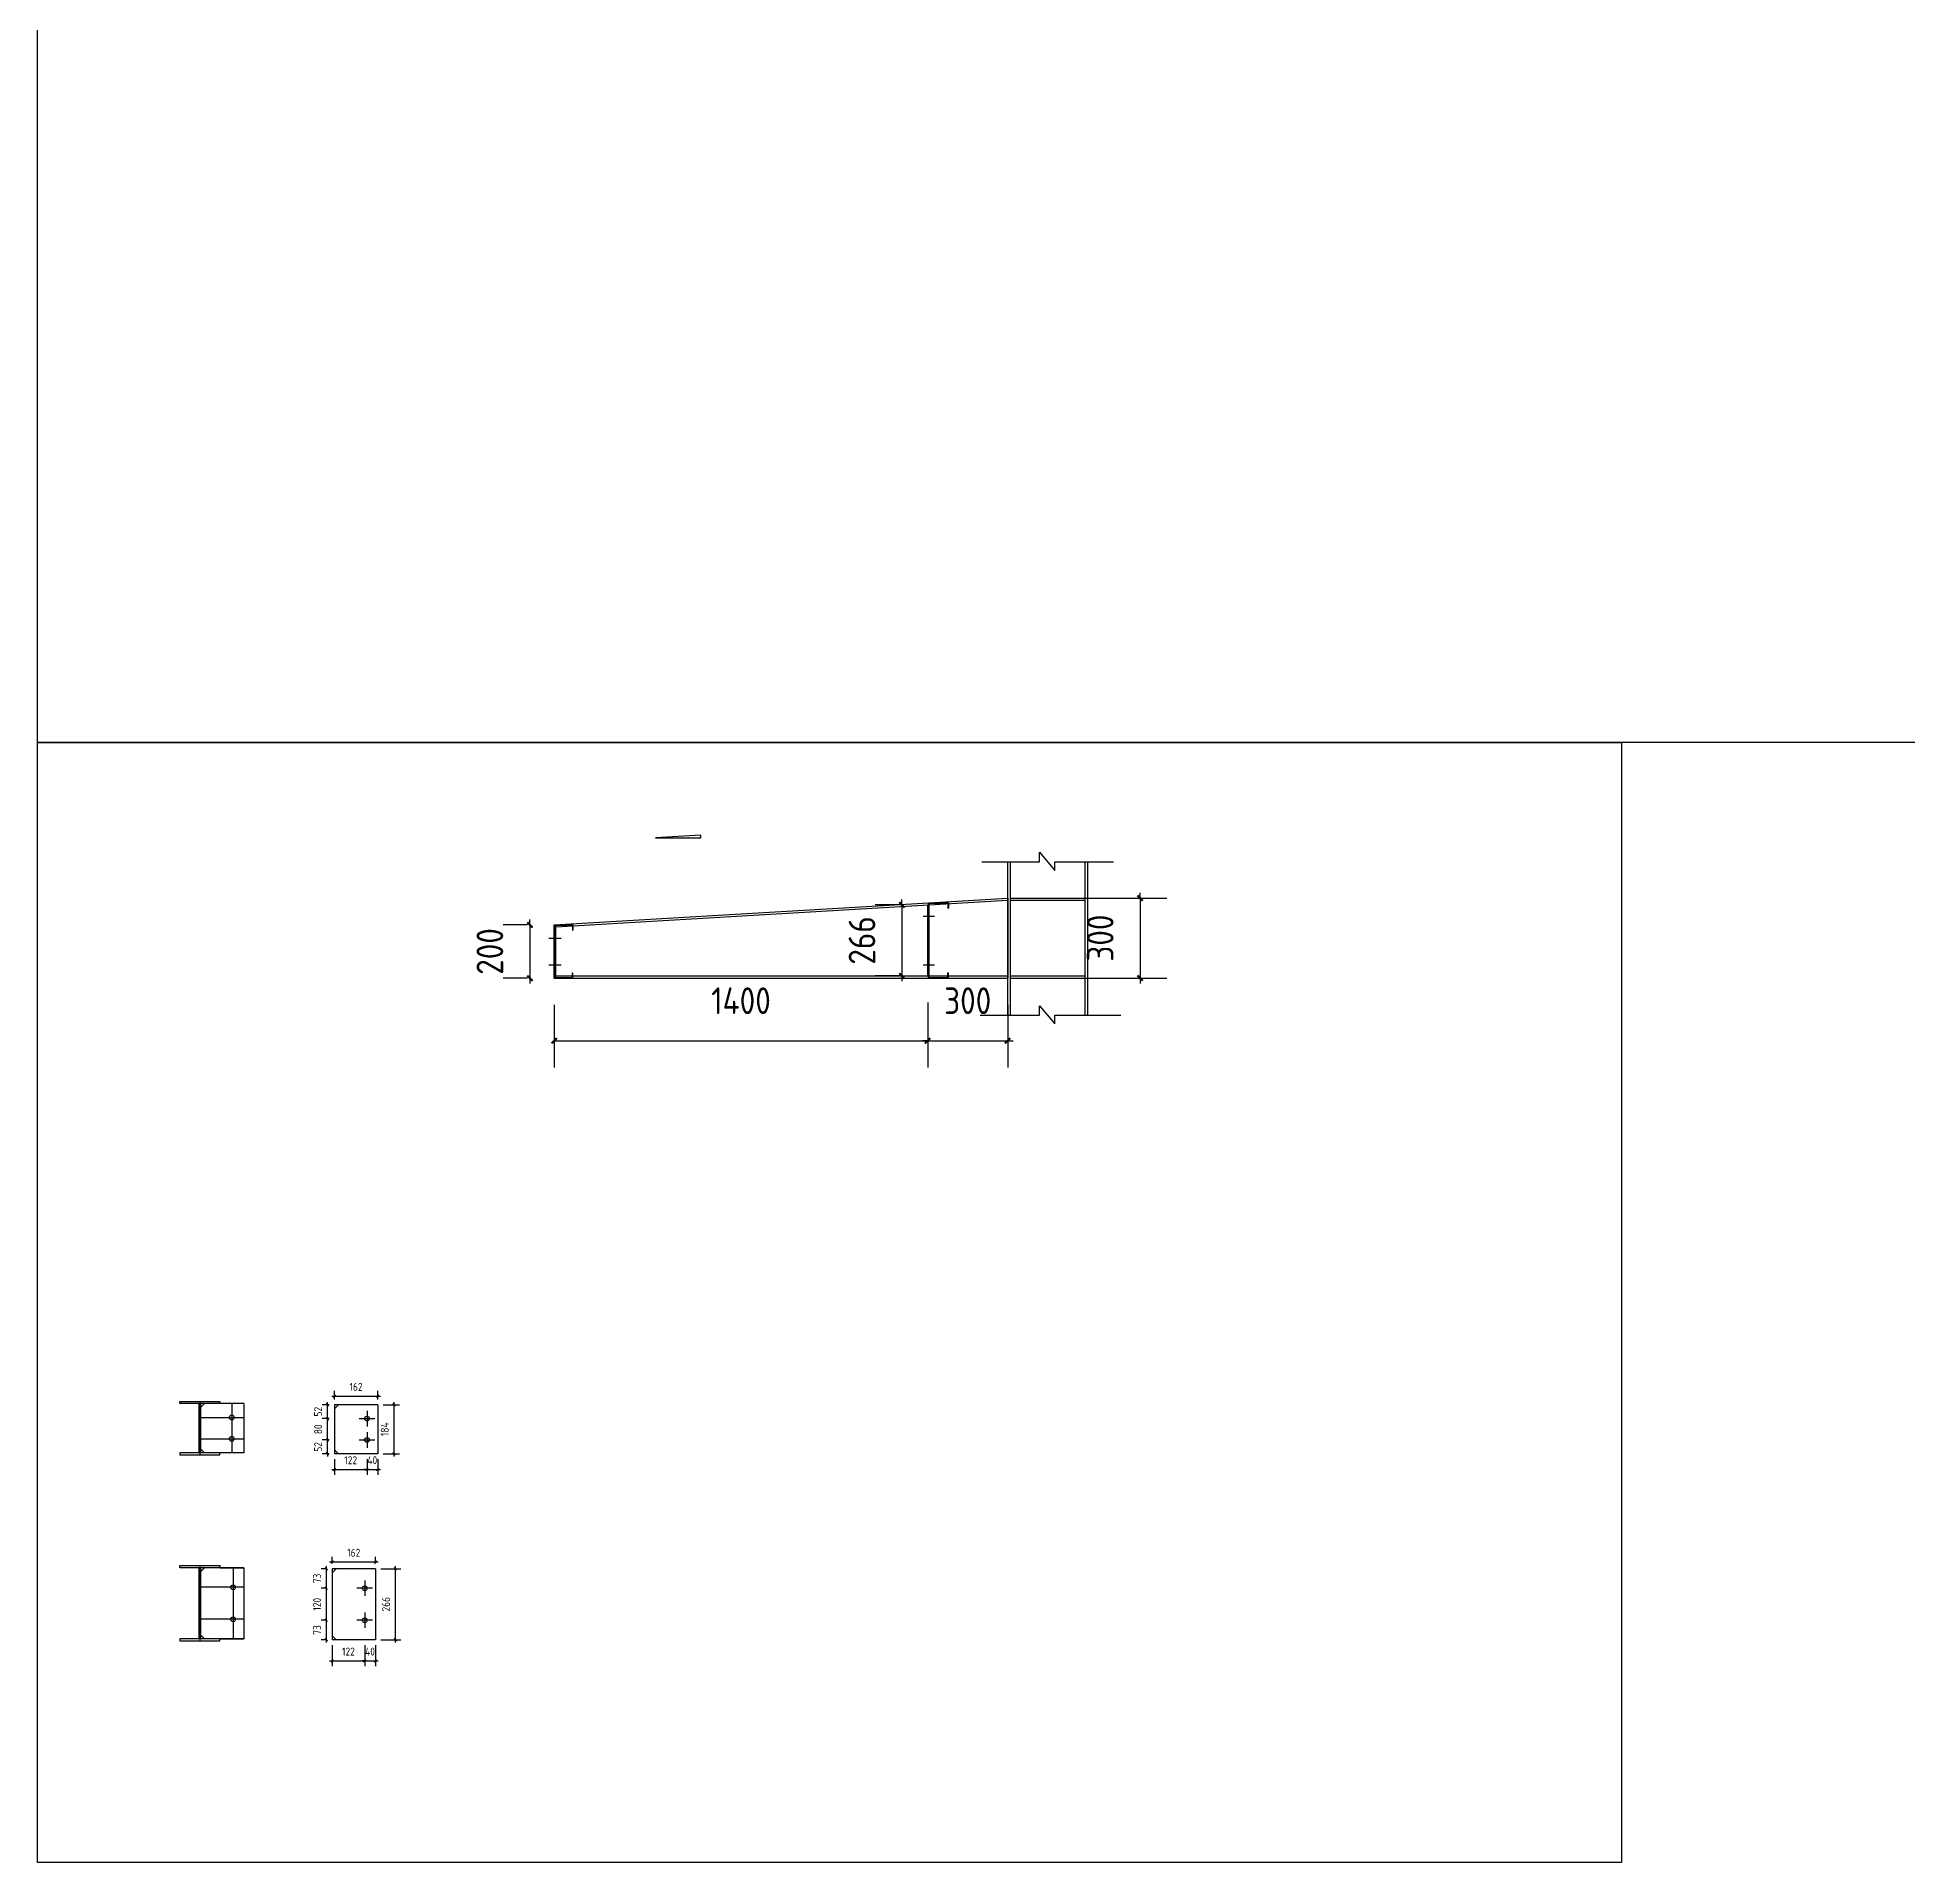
# Model space of a CAD drawing. Extents: x 102162 to 621267, y -39398 to 328893.
# Drawn here: x 176412 to 183424, y 218902 to 225745 of the extents above; entities that cross this region are included whole.
import ezdxf

# ---------------------------------------------------------------- set-up
doc = ezdxf.new("R2010")
doc.units = 0
doc.header["$LTSCALE"] = 1000
doc.header["$MEASUREMENT"] = 0
doc.linetypes.add('DOTE', pattern=[2.42, 2, -0.2, 0.02, -0.2])
doc.styles.get("Standard").update_dxf_attribs({"font": 'gbenor.shx', "bigfont": 'gbcbig.shx'})
doc.dimstyles.get("Standard").update_dxf_attribs({"dimscale": 100, "dimtxt": 3.5, "dimasz": 1, "dimexe": 2.5, "dimexo": 3, "dimgap": 1.5, "dimtad": 1, "dimdec": 0, "dimzin": 0, "dimdsep": 46, "dimtxsty": 'Standard', "dimblk": 'ARCHTICK', "dimcen": 0.09, "dimadec": 0, "dimazin": 0, "dimtfac": 1, "dimtdec": 0, "dimtix": 1, "dimtmove": 2, "dimatfit": 3, "dimfxl": 1, "dimtolj": 1, "dimtzin": 0, "dimarcsym": 0})

# ---------------------------------------------------------------- blocks, each defined once
blk = doc.blocks.new('_ArchTick')
at = {"color": 0, "linetype": 'ByBlock', "const_width": 0.4}
blk.add_lwpolyline([(-0.5, -0.5), (0.5, 0.5)], dxfattribs=at)
blk = doc.blocks.new('*D5530')
at = {"color": 0, "lineweight": -2}
for p, q in [((178349.9, 222117.8), (178349.9, 221883)), ((179749.9, 222125.8), (179749.9, 221883)), ((178349.9, 221983), (179749.9, 221983))]:
    blk.add_line(p, q, dxfattribs=at)
at = {"layer": 'Defpoints', "color": 0}
for p in [(179749.9, 222225.8), (178349.9, 222217.8), (179749.9, 221983)]:
    blk.add_point(p, dxfattribs=at)
at = {"color": 0, "lineweight": -2, "xscale": 20, "yscale": 20, "zscale": 20, "rotation": 180}
blk.add_blockref('_ArchTick', (178349.9, 221983), dxfattribs=at)
at = {"color": 0, "lineweight": -2, "xscale": 20, "yscale": 20, "zscale": 20}
blk.add_blockref('_ArchTick', (179749.9, 221983), dxfattribs=at)
at = {"color": 0, "insert": (179049.9, 222133), "char_height": 100, "attachment_point": 5}
blk.add_mtext('\\A1;1400', dxfattribs=at)
blk = doc.blocks.new('*D5531')
at = {"color": 0, "lineweight": -2}
for p, q in [((179749.9, 222125.8), (179749.9, 221883)), ((180049.9, 222117.8), (180049.9, 221883)), ((179749.9, 221983), (179729.9, 221983)), ((179749.9, 221983), (180049.9, 221983)), ((180049.9, 221983), (180069.9, 221983))]:
    blk.add_line(p, q, dxfattribs=at)
at = {"layer": 'Defpoints', "color": 0}
for p in [(179749.9, 222225.8), (180049.9, 222217.8), (180049.9, 221983)]:
    blk.add_point(p, dxfattribs=at)
at = {"color": 0, "lineweight": -2, "xscale": 20, "yscale": 20, "zscale": 20}
blk.add_blockref('_ArchTick', (179749.9, 221983), dxfattribs=at)
at = {"color": 0, "lineweight": -2, "xscale": 20, "yscale": 20, "zscale": 20, "rotation": 180}
blk.add_blockref('_ArchTick', (180049.9, 221983), dxfattribs=at)
at = {"color": 0, "insert": (179899.9, 222133), "char_height": 100, "attachment_point": 5}
blk.add_mtext('\\A1;300', dxfattribs=at)
blk = doc.blocks.new('*D5532')
at = {"color": 0, "lineweight": -2}
for p, q in [((178258.3, 222417.8), (178258.3, 222437.8)), ((178249.9, 222417.8), (178158.3, 222417.8)), ((178258.3, 222417.8), (178258.3, 222217.8)), ((178249.9, 222217.8), (178158.3, 222217.8)), ((178258.3, 222217.8), (178258.3, 222197.8))]:
    blk.add_line(p, q, dxfattribs=at)
at = {"layer": 'Defpoints', "color": 0}
for p in [(178349.9, 222417.8), (178258.3, 222217.8), (178349.9, 222217.8)]:
    blk.add_point(p, dxfattribs=at)
at = {"color": 0, "lineweight": -2, "xscale": 20, "yscale": 20, "zscale": 20}
for p, rotation in [((178258.3, 222417.8), 270), ((178258.3, 222217.8), 90)]:
    blk.add_blockref('_ArchTick', p, dxfattribs=dict(at, rotation=rotation))
at = {"color": 0, "insert": (178108.3, 222317.8), "char_height": 100, "attachment_point": 5, "rotation": 90}
blk.add_mtext('\\A1;200', dxfattribs=at)
blk = doc.blocks.new('*D5533')
at = {"color": 0, "lineweight": -2}
for p, q in [((180149.9, 222517.8), (180646.7, 222517.8)), ((180546.7, 222517.8), (180546.7, 222537.8)), ((180546.7, 222517.8), (180546.7, 222217.8)), ((180149.9, 222217.8), (180646.7, 222217.8)), ((180546.7, 222217.8), (180546.7, 222197.8))]:
    blk.add_line(p, q, dxfattribs=at)
at = {"layer": 'Defpoints', "color": 0}
for p in [(180049.9, 222517.8), (180049.9, 222217.8), (180546.7, 222217.8)]:
    blk.add_point(p, dxfattribs=at)
at = {"color": 0, "lineweight": -2, "xscale": 20, "yscale": 20, "zscale": 20}
for p, rotation in [((180546.7, 222517.8), 270), ((180546.7, 222217.8), 90)]:
    blk.add_blockref('_ArchTick', p, dxfattribs=dict(at, rotation=rotation))
at = {"color": 0, "insert": (180396.7, 222367.8), "char_height": 100, "attachment_point": 5, "rotation": 90}
blk.add_mtext('\\A1;300', dxfattribs=at)
blk = doc.blocks.new('*D5534')
at = {"color": 0, "lineweight": -2}
for p, q in [((179653.5, 222492.2), (179653.5, 222512.2)), ((179649.9, 222492.2), (179553.5, 222492.2)), ((179653.5, 222492.2), (179653.5, 222225.8)), ((179649.9, 222225.8), (179553.5, 222225.8)), ((179653.5, 222225.8), (179653.5, 222205.8))]:
    blk.add_line(p, q, dxfattribs=at)
at = {"layer": 'Defpoints', "color": 0}
for p in [(179749.9, 222492.2), (179653.5, 222225.8), (179749.9, 222225.8)]:
    blk.add_point(p, dxfattribs=at)
at = {"color": 0, "lineweight": -2, "xscale": 20, "yscale": 20, "zscale": 20}
for p, rotation in [((179653.5, 222492.2), 270), ((179653.5, 222225.8), 90)]:
    blk.add_blockref('_ArchTick', p, dxfattribs=dict(at, rotation=rotation))
at = {"color": 0, "insert": (179503.5, 222359), "char_height": 100, "attachment_point": 5, "rotation": 90}
blk.add_mtext('\\A1;266', dxfattribs=at)
blk = doc.blocks.new('*D5535')
at = {"color": 0, "lineweight": -2}
for p, q in [((177707.5, 220618.3), (177769.2, 220618.3)), ((177749.2, 220424.3), (177749.2, 220628.3)), ((177707.5, 220434.3), (177769.2, 220434.3))]:
    blk.add_line(p, q, dxfattribs=at)
at = {"layer": 'Defpoints', "color": 0}
for p in [(177687.5, 220618.3), (177749.2, 220618.3), (177687.5, 220434.3)]:
    blk.add_point(p, dxfattribs=at)
at = {"color": 0, "lineweight": -2, "xscale": 10, "yscale": 10, "zscale": 10}
for p, rotation in [((177749.2, 220618.3), 90), ((177749.2, 220434.3), 270)]:
    blk.add_blockref('_ArchTick', p, dxfattribs=dict(at, rotation=rotation))
at = {"color": 0, "insert": (177714.2, 220526.3), "char_height": 30, "attachment_point": 5, "rotation": 90}
blk.add_mtext('\\A1;184', dxfattribs=at)
blk = doc.blocks.new('*D5536')
at = {"color": 0, "lineweight": -2}
for p, q in [((177525.5, 220414.3), (177525.5, 220355.3)), ((177647.5, 220414.3), (177647.5, 220355.3)), ((177515.5, 220375.3), (177657.5, 220375.3))]:
    blk.add_line(p, q, dxfattribs=at)
at = {"layer": 'Defpoints', "color": 0}
for p in [(177525.5, 220434.3), (177647.5, 220434.3), (177647.5, 220375.3)]:
    blk.add_point(p, dxfattribs=at)
at = {"color": 0, "lineweight": -2, "xscale": 10, "yscale": 10, "zscale": 10, "rotation": 180}
blk.add_blockref('_ArchTick', (177525.5, 220375.3), dxfattribs=at)
at = {"color": 0, "lineweight": -2, "xscale": 10, "yscale": 10, "zscale": 10}
blk.add_blockref('_ArchTick', (177647.5, 220375.3), dxfattribs=at)
at = {"color": 0, "insert": (177586.5, 220410.3), "char_height": 30, "attachment_point": 5}
blk.add_mtext('\\A1;122', dxfattribs=at)
blk = doc.blocks.new('*D5537')
at = {"color": 0, "lineweight": -2}
for p, q in [((177647.5, 220414.3), (177647.5, 220355.3)), ((177687.5, 220414.3), (177687.5, 220355.3)), ((177647.5, 220375.3), (177637.5, 220375.3)), ((177647.5, 220375.3), (177687.5, 220375.3)), ((177687.5, 220375.3), (177697.5, 220375.3))]:
    blk.add_line(p, q, dxfattribs=at)
at = {"layer": 'Defpoints', "color": 0}
for p in [(177647.5, 220434.3), (177687.5, 220434.3), (177687.5, 220375.3)]:
    blk.add_point(p, dxfattribs=at)
at = {"color": 0, "lineweight": -2, "xscale": 10, "yscale": 10, "zscale": 10}
blk.add_blockref('_ArchTick', (177647.5, 220375.3), dxfattribs=at)
at = {"color": 0, "lineweight": -2, "xscale": 10, "yscale": 10, "zscale": 10, "rotation": 180}
blk.add_blockref('_ArchTick', (177687.5, 220375.3), dxfattribs=at)
at = {"color": 0, "insert": (177667.5, 220410.3), "char_height": 30, "attachment_point": 5}
blk.add_mtext('\\A1;40', dxfattribs=at)
blk = doc.blocks.new('*D5538')
at = {"color": 0, "lineweight": -2}
for p, q in [((177505.5, 220486.3), (177479.3, 220486.3)), ((177499.3, 220486.3), (177499.3, 220496.3)), ((177499.3, 220434.3), (177499.3, 220486.3)), ((177505.5, 220434.3), (177479.3, 220434.3)), ((177499.3, 220434.3), (177499.3, 220424.3))]:
    blk.add_line(p, q, dxfattribs=at)
at = {"layer": 'Defpoints', "color": 0}
for p in [(177499.3, 220486.3), (177525.5, 220486.3), (177525.5, 220434.3)]:
    blk.add_point(p, dxfattribs=at)
at = {"color": 0, "lineweight": -2, "xscale": 10, "yscale": 10, "zscale": 10}
for p, rotation in [((177499.3, 220486.3), 270), ((177499.3, 220434.3), 90)]:
    blk.add_blockref('_ArchTick', p, dxfattribs=dict(at, rotation=rotation))
at = {"color": 0, "insert": (177464.3, 220460.3), "char_height": 30, "attachment_point": 5, "rotation": 90}
blk.add_mtext('\\A1;52', dxfattribs=at)
blk = doc.blocks.new('*D5539')
at = {"color": 0, "lineweight": -2}
for p, q in [((177505.5, 220566.3), (177479.3, 220566.3)), ((177499.3, 220476.3), (177499.3, 220576.3)), ((177505.5, 220486.3), (177479.3, 220486.3))]:
    blk.add_line(p, q, dxfattribs=at)
at = {"layer": 'Defpoints', "color": 0}
for p in [(177499.3, 220566.3), (177525.5, 220566.3), (177525.5, 220486.3)]:
    blk.add_point(p, dxfattribs=at)
at = {"color": 0, "lineweight": -2, "xscale": 10, "yscale": 10, "zscale": 10}
for p, rotation in [((177499.3, 220566.3), 90), ((177499.3, 220486.3), 270)]:
    blk.add_blockref('_ArchTick', p, dxfattribs=dict(at, rotation=rotation))
at = {"color": 0, "insert": (177464.3, 220526.3), "char_height": 30, "attachment_point": 5, "rotation": 90}
blk.add_mtext('\\A1;80', dxfattribs=at)
blk = doc.blocks.new('*D5540')
at = {"color": 0, "lineweight": -2}
for p, q in [((177505.5, 220618.3), (177479.3, 220618.3)), ((177499.3, 220618.3), (177499.3, 220628.3)), ((177499.3, 220566.3), (177499.3, 220618.3)), ((177505.5, 220566.3), (177479.3, 220566.3)), ((177499.3, 220566.3), (177499.3, 220556.3))]:
    blk.add_line(p, q, dxfattribs=at)
at = {"layer": 'Defpoints', "color": 0}
for p in [(177499.3, 220618.3), (177525.5, 220618.3), (177525.5, 220566.3)]:
    blk.add_point(p, dxfattribs=at)
at = {"color": 0, "lineweight": -2, "xscale": 10, "yscale": 10, "zscale": 10}
for p, rotation in [((177499.3, 220618.3), 270), ((177499.3, 220566.3), 90)]:
    blk.add_blockref('_ArchTick', p, dxfattribs=dict(at, rotation=rotation))
at = {"color": 0, "insert": (177464.3, 220592.3), "char_height": 30, "attachment_point": 5, "rotation": 90}
blk.add_mtext('\\A1;52', dxfattribs=at)
blk = doc.blocks.new('*D5541')
at = {"color": 0, "lineweight": -2}
for p, q in [((177517, 219717.4), (177517, 219637.9)), ((177639, 219717.4), (177639, 219637.9)), ((177507, 219657.9), (177649, 219657.9))]:
    blk.add_line(p, q, dxfattribs=at)
at = {"layer": 'Defpoints', "color": 0}
for p in [(177517, 219737.4), (177639, 219737.4), (177639, 219657.9)]:
    blk.add_point(p, dxfattribs=at)
at = {"color": 0, "lineweight": -2, "xscale": 10, "yscale": 10, "zscale": 10, "rotation": 180}
blk.add_blockref('_ArchTick', (177517, 219657.9), dxfattribs=at)
at = {"color": 0, "lineweight": -2, "xscale": 10, "yscale": 10, "zscale": 10}
blk.add_blockref('_ArchTick', (177639, 219657.9), dxfattribs=at)
at = {"color": 0, "insert": (177578, 219692.9), "char_height": 30, "attachment_point": 5}
blk.add_mtext('\\A1;122', dxfattribs=at)
blk = doc.blocks.new('*D5542')
at = {"color": 0, "lineweight": -2}
for p, q in [((177639, 219717.4), (177639, 219637.9)), ((177679, 219717.4), (177679, 219637.9)), ((177639, 219657.9), (177629, 219657.9)), ((177639, 219657.9), (177679, 219657.9)), ((177679, 219657.9), (177689, 219657.9))]:
    blk.add_line(p, q, dxfattribs=at)
at = {"layer": 'Defpoints', "color": 0}
for p in [(177639, 219737.4), (177679, 219737.4), (177679, 219657.9)]:
    blk.add_point(p, dxfattribs=at)
at = {"color": 0, "lineweight": -2, "xscale": 10, "yscale": 10, "zscale": 10}
blk.add_blockref('_ArchTick', (177639, 219657.9), dxfattribs=at)
at = {"color": 0, "lineweight": -2, "xscale": 10, "yscale": 10, "zscale": 10, "rotation": 180}
blk.add_blockref('_ArchTick', (177679, 219657.9), dxfattribs=at)
at = {"color": 0, "insert": (177659, 219692.9), "char_height": 30, "attachment_point": 5}
blk.add_mtext('\\A1;40', dxfattribs=at)
blk = doc.blocks.new('*D5543')
at = {"color": 0, "lineweight": -2}
for p, q in [((177497, 219810.4), (177475.1, 219810.4)), ((177495.1, 219727.4), (177495.1, 219820.4)), ((177497, 219737.4), (177475.1, 219737.4))]:
    blk.add_line(p, q, dxfattribs=at)
at = {"layer": 'Defpoints', "color": 0}
for p in [(177495.1, 219810.4), (177517, 219810.4), (177517, 219737.4)]:
    blk.add_point(p, dxfattribs=at)
at = {"color": 0, "lineweight": -2, "xscale": 10, "yscale": 10, "zscale": 10}
for p, rotation in [((177495.1, 219810.4), 90), ((177495.1, 219737.4), 270)]:
    blk.add_blockref('_ArchTick', p, dxfattribs=dict(at, rotation=rotation))
at = {"color": 0, "insert": (177460.1, 219773.9), "char_height": 30, "attachment_point": 5, "rotation": 90}
blk.add_mtext('\\A1;73', dxfattribs=at)
blk = doc.blocks.new('*D5544')
at = {"color": 0, "lineweight": -2}
for p, q in [((177497, 219930.4), (177475.1, 219930.4)), ((177495.1, 219800.4), (177495.1, 219940.4)), ((177497, 219810.4), (177475.1, 219810.4))]:
    blk.add_line(p, q, dxfattribs=at)
at = {"layer": 'Defpoints', "color": 0}
for p in [(177495.1, 219930.4), (177517, 219930.4), (177517, 219810.4)]:
    blk.add_point(p, dxfattribs=at)
at = {"color": 0, "lineweight": -2, "xscale": 10, "yscale": 10, "zscale": 10}
for p, rotation in [((177495.1, 219930.4), 90), ((177495.1, 219810.4), 270)]:
    blk.add_blockref('_ArchTick', p, dxfattribs=dict(at, rotation=rotation))
at = {"color": 0, "insert": (177460.1, 219870.4), "char_height": 30, "attachment_point": 5, "rotation": 90}
blk.add_mtext('\\A1;120', dxfattribs=at)
blk = doc.blocks.new('*D5545')
at = {"color": 0, "lineweight": -2}
for p, q in [((177497, 220003.4), (177475.1, 220003.4)), ((177495.1, 219920.4), (177495.1, 220013.4)), ((177497, 219930.4), (177475.1, 219930.4))]:
    blk.add_line(p, q, dxfattribs=at)
at = {"layer": 'Defpoints', "color": 0}
for p in [(177495.1, 220003.4), (177517, 220003.4), (177517, 219930.4)]:
    blk.add_point(p, dxfattribs=at)
at = {"color": 0, "lineweight": -2, "xscale": 10, "yscale": 10, "zscale": 10}
for p, rotation in [((177495.1, 220003.4), 90), ((177495.1, 219930.4), 270)]:
    blk.add_blockref('_ArchTick', p, dxfattribs=dict(at, rotation=rotation))
at = {"color": 0, "insert": (177460.1, 219966.9), "char_height": 30, "attachment_point": 5, "rotation": 90}
blk.add_mtext('\\A1;73', dxfattribs=at)
blk = doc.blocks.new('*D5546')
at = {"color": 0, "lineweight": -2}
for p, q in [((177689, 220028.5), (177507, 220028.5)), ((177517, 220023.4), (177517, 220048.5)), ((177679, 220023.4), (177679, 220048.5))]:
    blk.add_line(p, q, dxfattribs=at)
at = {"layer": 'Defpoints', "color": 0}
for p in [(177517, 220028.5), (177517, 220003.4), (177679, 220003.4)]:
    blk.add_point(p, dxfattribs=at)
at = {"color": 0, "lineweight": -2, "xscale": 10, "yscale": 10, "zscale": 10, "rotation": 180}
blk.add_blockref('_ArchTick', (177517, 220028.5), dxfattribs=at)
at = {"color": 0, "lineweight": -2, "xscale": 10, "yscale": 10, "zscale": 10}
blk.add_blockref('_ArchTick', (177679, 220028.5), dxfattribs=at)
at = {"color": 0, "insert": (177598, 220063.5), "char_height": 30, "attachment_point": 5}
blk.add_mtext('\\A1;162', dxfattribs=at)
blk = doc.blocks.new('*D5547')
at = {"color": 0, "lineweight": -2}
for p, q in [((177699, 220003.4), (177773.8, 220003.4)), ((177753.8, 219727.4), (177753.8, 220013.4)), ((177699, 219737.4), (177773.8, 219737.4))]:
    blk.add_line(p, q, dxfattribs=at)
at = {"layer": 'Defpoints', "color": 0}
for p in [(177679, 220003.4), (177753.8, 220003.4), (177679, 219737.4)]:
    blk.add_point(p, dxfattribs=at)
at = {"color": 0, "lineweight": -2, "xscale": 10, "yscale": 10, "zscale": 10}
for p, rotation in [((177753.8, 220003.4), 90), ((177753.8, 219737.4), 270)]:
    blk.add_blockref('_ArchTick', p, dxfattribs=dict(at, rotation=rotation))
at = {"color": 0, "insert": (177718.8, 219870.4), "char_height": 30, "attachment_point": 5, "rotation": 90}
blk.add_mtext('\\A1;266', dxfattribs=at)
blk = doc.blocks.new('*D5548')
at = {"color": 0, "lineweight": -2}
for p, q in [((177515.5, 220650.3), (177697.5, 220650.3)), ((177525.5, 220638.3), (177525.5, 220670.3)), ((177687.5, 220638.3), (177687.5, 220670.3))]:
    blk.add_line(p, q, dxfattribs=at)
at = {"layer": 'Defpoints', "color": 0}
for p in [(177525.5, 220618.3), (177687.5, 220650.3), (177687.5, 220618.3)]:
    blk.add_point(p, dxfattribs=at)
at = {"color": 0, "lineweight": -2, "xscale": 10, "yscale": 10, "zscale": 10, "rotation": 180}
blk.add_blockref('_ArchTick', (177525.5, 220650.3), dxfattribs=at)
at = {"color": 0, "lineweight": -2, "xscale": 10, "yscale": 10, "zscale": 10}
blk.add_blockref('_ArchTick', (177687.5, 220650.3), dxfattribs=at)
at = {"color": 0, "insert": (177606.5, 220685.3), "char_height": 30, "attachment_point": 5}
blk.add_mtext('\\A1;162', dxfattribs=at)

msp = doc.modelspace()

# ---------------------------------------------------------------- linework, layer by layer
for p, q in [((178898.7, 222753.5), (178728.7, 222743.5)), ((178728.7, 222743.5), (178898.7, 222743.5)), ((178898.7, 222743.5), (178898.7, 222753.5)), ((179952.6, 222653.8), (180169, 222653.8)), ((180049.9, 222078.4), (180049.9, 222653.8)), ((180059.9, 222078.4), (180059.9, 222653.8)), ((180226.9, 222653.8), (180446, 222653.8)), ((180339.9, 222078.4), (180339.9, 222653.8)), ((180349.9, 222078.4), (180349.9, 222653.8)), ((178349.9, 222417.8), (180049.9, 222517.8)), ((178355.9, 222410.2), (180049.9, 222509.8)), ((180049.9, 222517.8), (180049.9, 222217.8)), ((180059.9, 222517.8), (180339.9, 222517.8)), ((180059.9, 222509.8), (180339.9, 222509.8)), ((179732.9, 222450.4), (179774.9, 222450.4)), ((179749.9, 222225.8), (179749.9, 222492.2)), ((179752.9, 222217.8), (179752.9, 222500.4)), ((179752.9, 222500.4), (179827.9, 222500.4)), ((179754.9, 222498.4), (179825.9, 222498.4)), ((179825.9, 222498.4), (179825.9, 222480.4)), ((179825.9, 222480.4), (179827.9, 222480.4)), ((179827.9, 222500.4), (179827.9, 222480.4)), ((178329.9, 222367.8), (178375.9, 222367.8)), ((178349.9, 222217.8), (178349.9, 222417.8)), ((178349.9, 222417.8), (178419.9, 222417.8)), ((178351.9, 222219.8), (178351.9, 222415.8)), ((178351.9, 222415.8), (178417.9, 222415.8)), ((178355.9, 222217.8), (178355.9, 222417.8)), ((178417.9, 222415.8), (178417.9, 222397.8)), ((178417.9, 222397.8), (178419.9, 222397.8)), ((178419.9, 222417.8), (178419.9, 222397.8)), ((178329.9, 222267.8), (178375.9, 222267.8)), ((178355.9, 222225.8), (180049.9, 222225.8)), ((178417.9, 222219.8), (178417.9, 222237.8)), ((178417.9, 222237.8), (178419.9, 222237.8)), ((178419.9, 222217.8), (178419.9, 222237.8)), ((179732.9, 222267.8), (179774.9, 222267.8)), ((179825.9, 222219.8), (179825.9, 222237.8)), ((179825.9, 222237.8), (179827.9, 222237.8)), ((179827.9, 222217.8), (179827.9, 222237.8)), ((180059.9, 222225.8), (180339.9, 222225.8)), ((178349.9, 222217.8), (180049.9, 222217.8)), ((178349.9, 222217.8), (178419.9, 222217.8)), ((178351.9, 222219.8), (178417.9, 222219.8)), ((179752.9, 222217.8), (179827.9, 222217.8)), ((179754.9, 222219.8), (179825.9, 222219.8)), ((180059.9, 222217.8), (180339.9, 222217.8)), ((179946.6, 222078.4), (180169, 222078.4)), ((180226.9, 222078.4), (180474.5, 222078.4)), ((176945.4, 220630.4), (177095.4, 220630.4)), ((176945.4, 220622.4), (176945.4, 220630.4)), ((177095.4, 220622.4), (176945.4, 220622.4)), ((177017.4, 220622.4), (177017.4, 220438.4)), ((177023.4, 220622.4), (177023.4, 220438.4)), ((177185.4, 220622.4), (177023.4, 220622.4)), ((177023.4, 220622.4), (177023.4, 220438.4)), ((177038.4, 220622.4), (177023.4, 220607.4)), ((177095.4, 220630.4), (177095.4, 220622.4)), ((177140.4, 220622.4), (177140.4, 220438.4)), ((177185.4, 220622.4), (177185.4, 220438.4)), ((177687.5, 220618.3), (177525.5, 220618.3)), ((177525.5, 220618.3), (177525.5, 220434.3)), ((177540.5, 220618.3), (177525.5, 220603.3)), ((177687.5, 220618.3), (177687.5, 220434.3)), ((177023.4, 220570.4), (177185.4, 220570.4)), ((177618.5, 220566.3), (177676.5, 220566.3)), ((177647.5, 220595.3), (177647.5, 220537.3)), ((177023.4, 220490.4), (177185.4, 220490.4)), ((177618.5, 220486.3), (177676.5, 220486.3)), ((177647.5, 220515.3), (177647.5, 220457.3)), ((177095.4, 220438.4), (176945.4, 220438.4)), ((176945.4, 220438.4), (176945.4, 220430.4)), ((176945.4, 220430.4), (177020.4, 220430.4)), ((177020.4, 220430.4), (177095.4, 220430.4)), ((177023.4, 220453.4), (177038.4, 220438.4)), ((177185.4, 220438.4), (177023.4, 220438.4)), ((177095.4, 220430.4), (177095.4, 220438.4)), ((177525.5, 220449.3), (177540.5, 220434.3)), ((177687.5, 220434.3), (177525.5, 220434.3)), ((176945.4, 220015.1), (177095.4, 220015.1)), ((176945.4, 220007.1), (176945.4, 220015.1)), ((177095.4, 220007.1), (176945.4, 220007.1)), ((177017.4, 220007.1), (177017.4, 219741.1)), ((177023.4, 220007.1), (177023.4, 219741.1)), ((177023.4, 220007.1), (177023.4, 219741.1)), ((177038.4, 220007.1), (177023.4, 219992.1)), ((177185.4, 220007.1), (177023.4, 220007.1)), ((177023.4, 220007.1), (177023.4, 219741.1)), ((177095.4, 220015.1), (177095.4, 220007.1)), ((177095.4, 220007.1), (177185.4, 220007.1)), ((177145.4, 220007.1), (177145.4, 219741.1)), ((177185.4, 220007.1), (177185.4, 219741.1)), ((177185.4, 220007.1), (177185.4, 219741.1)), ((177679, 220003.4), (177517, 220003.4)), ((177517, 220003.4), (177517, 219737.4)), ((177532, 220003.4), (177517, 219988.4)), ((177679, 220003.4), (177679, 219737.4)), ((177185.4, 219934.1), (177023.4, 219934.1)), ((177668, 219930.4), (177610, 219930.4)), ((177639, 219959.4), (177639, 219901.4)), ((177185.4, 219814.1), (177023.4, 219814.1)), ((177668, 219810.4), (177610, 219810.4)), ((177639, 219839.4), (177639, 219781.4)), ((177095.4, 219741.1), (176945.4, 219741.1)), ((176945.4, 219741.1), (176945.4, 219733.1)), ((176945.4, 219733.1), (177020.4, 219733.1)), ((177020.4, 219733.1), (177095.4, 219733.1)), ((177023.4, 219756.1), (177038.4, 219741.1)), ((177185.4, 219741.1), (177023.4, 219741.1)), ((177095.4, 219733.1), (177095.4, 219741.1)), ((177095.4, 219741.1), (177185.4, 219741.1)), ((177517, 219752.4), (177532, 219737.4)), ((177679, 219737.4), (177517, 219737.4))]:
    msp.add_line(p, q)
at = {"linetype": 'DOTE'}
msp.add_line((179754.9, 222219.8), (179754.9, 222498.4), dxfattribs=at)
at = {"color": 1}
for p, q in [((177020.4, 220630.4), (177020.4, 220430.4)), ((177020.4, 220015.1), (177020.4, 219733.1))]:
    msp.add_line(p, q, dxfattribs=at)
for points in [[(176411.7, 254601.7), (220961.7, 254601.7), (220961.7, 223101.7), (176411.7, 223101.7)], [(176411.7, 223101.7), (182351.7, 223101.7), (182351.7, 218901.7), (176411.7, 218901.7)]]:
    msp.add_lwpolyline(points, close=True)
for points in [[(180169, 222653.8), (180169, 222689.5), (180226.9, 222621.7), (180226.9, 222653.8)], [(180169, 222078.4), (180169, 222114.1), (180226.9, 222046.3), (180226.9, 222078.4)]]:
    msp.add_lwpolyline(points)
for centre in [(177140.4, 220570.4), (177647.5, 220566.3), (177140.4, 220490.4), (177647.5, 220486.3), (177145.4, 219934.1), (177639, 219930.4), (177145.4, 219814.1), (177639, 219810.4)]:
    msp.add_circle(centre, 9)

# ---------------------------------------------------------------- dimensions: what is measured, and where the dimension line sits
at = {"color": 3}
for p1, p2, distance, picture, middle in [((179749.9, 222492.2), (179749.9, 222225.8), -96.4, '*D5534', (179503.5, 222359)), ((180049.9, 222517.8), (180049.9, 222217.8), 496.8, '*D5533', (180396.7, 222367.8)), ((178349.9, 222417.8), (178349.9, 222217.8), -91.6, '*D5532', (178108.3, 222317.8))]:
    dim = msp.add_aligned_dim(p1=p1, p2=p2, distance=distance, dimstyle='Standard', override={"dimtxt": 1, "dimasz": 0.2, "dimexe": 1, "dimexo": 1, "dimgap": 1}, dxfattribs=at)
    dim.commit()
    dim.dimension.update_dxf_attribs({"geometry": picture, "text_midpoint": middle})
for base, p1, p2, picture, middle in [((179749.9, 221983), (178349.9, 222217.8), (179749.9, 222225.8), '*D5530', (179049.9, 222133)), ((180049.9, 221983), (179749.9, 222225.8), (180049.9, 222217.8), '*D5531', (179899.9, 222133))]:
    dim = msp.add_linear_dim(base=base, p1=p1, p2=p2, dimstyle='Standard', override={"dimtxt": 1, "dimasz": 0.2, "dimexe": 1, "dimexo": 1, "dimgap": 1}, dxfattribs=at)
    dim.commit()
    dim.dimension.update_dxf_attribs({"geometry": picture, "text_midpoint": middle})
at = {"color": 4}
for p1, p2, distance, picture, middle in [((177525.5, 220618.3), (177687.5, 220618.3), 32, '*D5548', (177606.5, 220685.3)), ((177687.5, 220434.3), (177687.5, 220618.3), -61.7, '*D5535', (177714.2, 220526.3)), ((177679, 220003.4), (177517, 220003.4), -25.2, '*D5546', (177598, 220063.5)), ((177679, 219737.4), (177679, 220003.4), -74.8, '*D5547', (177718.8, 219870.4))]:
    dim = msp.add_aligned_dim(p1=p1, p2=p2, distance=distance, dimstyle='Standard', override={"dimtxt": 0.3, "dimasz": 0.1, "dimexe": 0.2, "dimexo": 0.2, "dimgap": 0.2, "dimdle": 0.1}, dxfattribs=at)
    dim.commit()
    dim.dimension.update_dxf_attribs({"geometry": picture, "text_midpoint": middle})
for base, p1, p2, picture, middle in [((177499.3, 220618.3), (177525.5, 220566.3), (177525.5, 220618.3), '*D5540', (177464.3, 220592.3)), ((177499.3, 220566.3), (177525.5, 220486.3), (177525.5, 220566.3), '*D5539', (177464.3, 220526.3)), ((177499.3, 220486.3), (177525.5, 220434.3), (177525.5, 220486.3), '*D5538', (177464.3, 220460.3)), ((177495.1, 220003.4), (177517, 219930.4), (177517, 220003.4), '*D5545', (177460.1, 219966.9)), ((177495.1, 219930.4), (177517, 219810.4), (177517, 219930.4), '*D5544', (177460.1, 219870.4)), ((177495.1, 219810.4), (177517, 219737.4), (177517, 219810.4), '*D5543', (177460.1, 219773.9))]:
    dim = msp.add_linear_dim(base=base, p1=p1, p2=p2, angle=90, dimstyle='Standard', override={"dimtxt": 0.3, "dimasz": 0.1, "dimexe": 0.2, "dimexo": 0.2, "dimgap": 0.2, "dimdle": 0.1}, dxfattribs=at)
    dim.commit()
    dim.dimension.update_dxf_attribs({"geometry": picture, "text_midpoint": middle})
for base, p1, p2, picture, middle in [((177647.5, 220375.3), (177525.5, 220434.3), (177647.5, 220434.3), '*D5536', (177586.5, 220410.3)), ((177687.5, 220375.3), (177647.5, 220434.3), (177687.5, 220434.3), '*D5537', (177667.5, 220410.3)), ((177639, 219657.9), (177517, 219737.4), (177639, 219737.4), '*D5541', (177578, 219692.9)), ((177679, 219657.9), (177639, 219737.4), (177679, 219737.4), '*D5542', (177659, 219692.9))]:
    dim = msp.add_linear_dim(base=base, p1=p1, p2=p2, dimstyle='Standard', override={"dimtxt": 0.3, "dimasz": 0.1, "dimexe": 0.2, "dimexo": 0.2, "dimgap": 0.2, "dimdle": 0.1}, dxfattribs=at)
    dim.commit()
    dim.dimension.update_dxf_attribs({"geometry": picture, "text_midpoint": middle})

doc.saveas('drawing.dxf')
